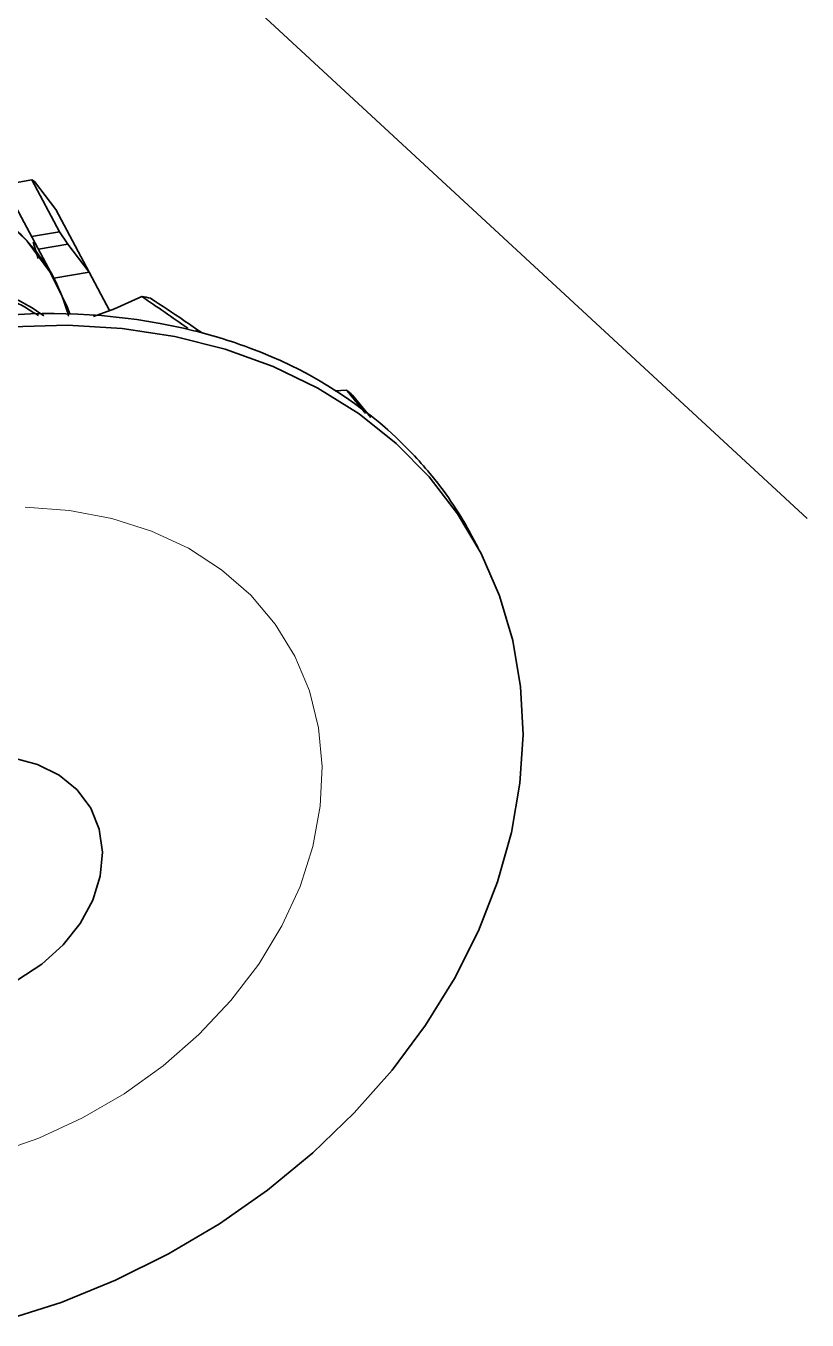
# Paper-space layout 'Blatt1' of a CAD drawing. Header units: millimetres. Extents: x 0 to 1189, y 0 to 841.
# Drawn here: x 1120.69 to 1130.34, y 501.34 to 517.33 of the extents above; entities that cross this region are included whole.
import ezdxf

# ---------------------------------------------------------------- set-up
doc = ezdxf.new("R2010")
doc.units = ezdxf.units.MM
doc.layers.add('BESCHRIFTUNG', color=5, linetype='Continuous')
doc.dimstyles.new('SLDDIMSTYLE0', dxfattribs={"dimtxt": 0.18, "dimasz": 0.7, "dimexe": 0, "dimexo": 0.0625, "dimgap": 0, "dimtad": 0, "dimtih": 1, "dimtoh": 1, "dimdec": 0, "dimrnd": 1e-09, "dimzin": 0, "dimdsep": 46, "dimtxsty": 'Standard', "dimblk1": 'DOT', "dimblk2": 'DOT', "dimsah": 1, "dimcen": 0.09, "dimadec": 0, "dimazin": 0, "dimtfac": 0.7, "dimtdec": 0, "dimtofl": 0, "dimtmove": 0, "dimatfit": 3, "dimldrblk": 'DOT', "dimfxl": 1, "dimfrac": 2, "dimtolj": 1, "dimtzin": 0, "dimarcsym": 0})

# ---------------------------------------------------------------- blocks, each defined once
blk = doc.blocks.new('_Dot')
at = {"color": 0, "linetype": 'ByBlock', "lineweight": -2}
blk.add_line((-0.5, 0), (-1, 0), dxfattribs=at)
at = {"color": 0, "linetype": 'ByBlock', "const_width": 0.5}
blk.add_lwpolyline([(-0.25, 0, 1), (0.25, 0, 1)], format="xyb", close=True, dxfattribs=at)

psp = doc.layouts.new('Blatt1')

# ---------------------------------------------------------------- linework, layer by layer
at = {"color": 7, "linetype": 'Continuous', "lineweight": 35}
for p, q in [((1121.073, 514.142), (1117.662, 520.542)), ((1120.421, 515.366), (1120.766, 515.426)), ((1121.107, 514.786), (1120.766, 515.426)), ((1120.766, 515.426), (1120.796, 515.406)), ((1120.796, 515.406), (1121.06, 515.06)), ((1121.471, 514.287), (1121.06, 515.06)), ((1120.762, 514.726), (1121.107, 514.786)), ((1120.782, 514.656), (1120.844, 514.456)), ((1121.208, 514.633), (1121.107, 514.786)), ((1121.208, 514.633), (1120.845, 514.57)), ((1121.471, 514.287), (1121.208, 514.633)), ((1121.471, 514.287), (1121.036, 514.211)), ((1121.726, 513.811), (1121.471, 514.287)), ((1122.125, 513.986), (1121.786, 513.833)), ((1121.786, 513.833), (1121.528, 513.738)), ((1124.651, 512.83), (1124.513, 512.819)), ((1124.951, 512.49), (1124.727, 512.767)), ((1126.278, 510.882), (1126.201, 511.026))]:
    psp.add_line(p, q, dxfattribs=at)
at = {"color": 7, "linetype": 'Continuous', "lineweight": 35, "flags": 128}
for points in [[(1115.66, 515.231), (1116.213, 515.462), (1116.781, 515.633), (1117.355, 515.738), (1117.925, 515.778), (1118.48, 515.751), (1119.011, 515.657), (1119.507, 515.499), (1119.961, 515.278), (1120.363, 515), (1120.708, 514.668), (1120.988, 514.29), (1121.199, 513.871), (1121.236, 513.772)], [(1120.518, 513.612), (1121.206, 513.63), (1121.879, 513.59), (1122.53, 513.491), (1123.154, 513.334), (1123.745, 513.121), (1124.297, 512.855), (1124.806, 512.536), (1125.266, 512.169), (1125.673, 511.757), (1126.024, 511.303), (1126.314, 510.812), (1126.542, 510.289), (1126.705, 509.738), (1126.802, 509.165), (1126.832, 508.574), (1126.794, 507.972), (1126.689, 507.363), (1126.518, 506.754), (1126.283, 506.151), (1125.985, 505.559), (1125.628, 504.983), (1125.214, 504.429), (1124.748, 503.902), (1124.234, 503.407), (1123.677, 502.948), (1123.082, 502.531), (1122.454, 502.158), (1121.8, 501.834), (1121.125, 501.56), (1120.436, 501.341)], [(1120.591, 505.544), (1120.889, 505.74), (1121.15, 505.975), (1121.361, 506.242), (1121.517, 506.529), (1121.61, 506.827), (1121.637, 507.123), (1121.598, 507.406), (1121.492, 507.665), (1121.326, 507.89), (1121.104, 508.073), (1120.836, 508.206), (1120.532, 508.285)]]:
    psp.add_lwpolyline(points, dxfattribs=at)
at = {"color": 8, "linetype": 'Continuous', "lineweight": 18, "flags": 128}
psp.add_lwpolyline([(1120.681, 511.382), (1121.228, 511.343), (1121.752, 511.245), (1122.244, 511.088), (1122.699, 510.876), (1123.109, 510.611), (1123.468, 510.298), (1123.772, 509.94), (1124.015, 509.543), (1124.195, 509.113), (1124.307, 508.657), (1124.352, 508.18), (1124.328, 507.689), (1124.236, 507.193), (1124.077, 506.697), (1123.853, 506.21), (1123.567, 505.739), (1123.224, 505.289), (1122.829, 504.869), (1122.387, 504.483), (1121.905, 504.138), (1121.391, 503.839), (1120.85, 503.59), (1120.292, 503.394)], dxfattribs=at)
at = {"color": 7, "linetype": 'Continuous', "lineweight": 35}
for centre, radius, start, end in [((1120.822, 507.431), 6.684, 77.8228, 78.7596), ((1120.998, 506.317), 7.459, 76.1635, 94.1912), ((1121.231, 507.41), 6.343, 69.3175, 75.8433), ((1121.593, 508.27), 5.411, 47.3387, 69.6898), ((1121.537, 509.043), 4.903, 49.4183, 50.5704), ((1121.988, 508.744), 4.794, 39.1039, 46.9697), ((1122.113, 508.846), 4.633, 28.0701, 39.1042)]:
    psp.add_arc(centre, radius, start, end, dxfattribs=at)
for points, knots in [([(1115.66, 515.231), (1115.956, 515.356), (1116.556, 515.61), (1117.503, 515.783), (1118.426, 515.787), (1119.28, 515.613), (1120.036, 515.274), (1120.65, 514.775), (1121.058, 514.252), (1121.178, 513.874), (1121.219, 513.743)], [0, 0, 0, 0, 0.130896, 0.26494, 0.398984, 0.52988, 0.660776, 0.79482, 0.928863, 1, 1, 1, 1]), ([(1120.847, 513.75), (1120.796, 513.782), (1120.486, 513.979), (1120.138, 514.102), (1119.847, 514.204)], [0, 0, 0, 0, 0.16375, 1, 1, 1, 1]), ([(1120.914, 513.749), (1120.865, 513.781), (1120.54, 513.998), (1120.17, 514.131), (1119.855, 514.244)], [0, 0, 0, 0, 0.149566, 1, 1, 1, 1]), ([(1122.69, 513.593), (1122.595, 513.659), (1122.405, 513.792), (1122.219, 513.921), (1122.125, 513.986)], [0, 0, 0, 0, 0.499449, 1, 1, 1, 1]), ([(1122.873, 513.532), (1122.796, 513.585), (1122.582, 513.732), (1122.369, 513.873), (1122.232, 513.964)], [0, 0, 0, 0, 0.359449, 1, 1, 1, 1]), ([(1124.888, 512.539), (1124.883, 512.545), (1124.805, 512.644), (1124.725, 512.74), (1124.651, 512.83)], [0, 0, 0, 0, 0.065193, 1, 1, 1, 1])]:
    psp.add_open_spline(points, degree=3, knots=knots, dxfattribs=at)

# ---------------------------------------------------------------- leaders
at = {"layer": 'BESCHRIFTUNG'}
psp.add_leader([(1114.901, 525.529), (1130.341, 511.245)], dimstyle='SLDDIMSTYLE0', dxfattribs=at)

doc.saveas('drawing.dxf')
